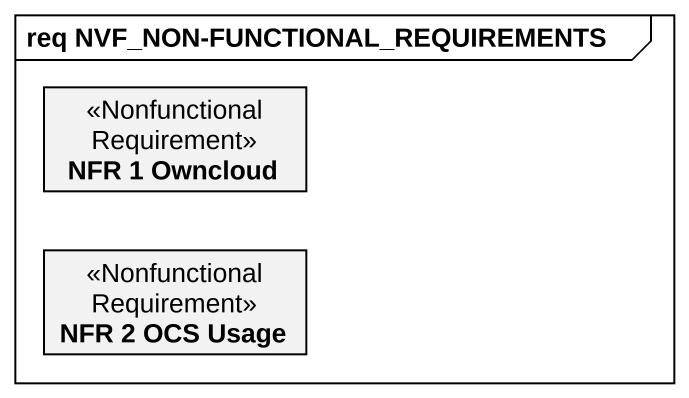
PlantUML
@startuml
mainframe req NVF_NON-FUNCTIONAL_REQUIREMENTS
hide circle
hide empty members
class "NFR 1 Owncloud" as NFR_1_Owncloud <<NonfunctionalRequirement>>
class "NFR 2 OCS Usage" as NFR_2_OCS_Usage <<NonfunctionalRequirement>>
@enduml
